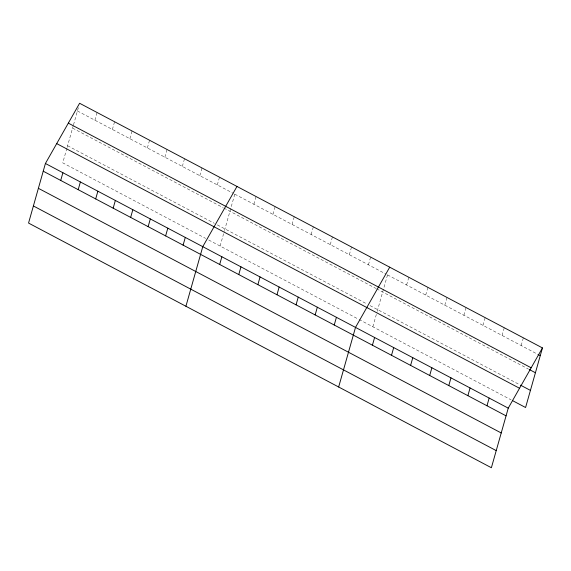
<?xml version="1.0" encoding="UTF-8"?>
<svg xmlns="http://www.w3.org/2000/svg" width="571" height="571" viewBox="0 0 571 571"><rect width="100%" height="100%" fill="white"/><g stroke="black" fill="none" stroke-linecap="round" stroke-linejoin="round"><path stroke-width="0.43" stroke-dasharray="2.85 2.14" d="M66.9 148.182L62.753 162.856L205.667 238.407M67.135 147.368L73.281 125.649M73.509 124.835L78.641 106.691M94.914 120.217L97.099 112.508M112.401 129.46L114.585 121.744M129.888 138.703L132.065 130.987M147.368 147.946L149.552 140.23M164.855 157.189L167.039 149.474M182.342 166.432L184.526 158.717M199.829 175.675L202.006 167.96M217.308 184.918L219.492 177.203M220.113 246.044L224.267 231.369M224.496 230.548L235.281 192.441M253.888 204.254L256.072 196.538M272.981 214.339L275.165 206.631M292.074 224.432L294.258 216.723M311.166 234.524L313.343 226.815M330.259 244.616L332.436 236.908M349.345 254.709L351.529 247M368.438 264.801L370.622 257.093M372.849 326.783L377.003 312.101M377.231 311.288L388.016 273.181M406.623 284.986L408.807 277.278M425.716 295.079L427.9 287.37M444.809 305.171L446.993 297.462M463.902 315.263L466.079 307.555M482.995 325.356L485.172 317.647M502.08 335.448L504.264 327.74M521.173 345.541L523.357 337.832M77.435 110.974L233.275 193.355M234.795 194.161L386.003 274.087M387.531 274.894L537.211 354.02M72.588 128.097L223.111 207.666M223.868 208.065L375.811 288.384M376.575 288.79L528.546 369.123M67.592 145.733L214.318 223.297M217.358 224.903L367.003 304.008M370.058 305.621L519.738 384.747M208.708 240.013L358.338 319.11M359.102 319.51L511.074 399.85"/><path stroke-width="0.86" d="M45.416 163.484L28.55 223.075L491.388 467.735L508.247 408.144L542.45 347.925L79.612 103.265L45.416 163.484L508.247 408.144M60.719 180.436L62.896 172.727M78.198 189.679L80.383 181.971M95.685 198.922L97.869 191.214M113.172 208.165L115.356 200.457M130.659 217.408L132.836 209.693M148.139 226.651L150.323 218.936M165.626 235.894L167.81 228.179M183.113 245.137L185.297 237.422M185.918 306.263L202.776 246.665L236.979 186.446M219.685 264.473L221.869 256.757M238.778 274.565L240.962 266.85M257.871 284.658L260.055 276.942M276.964 294.75L279.148 287.035M296.056 304.843L298.24 297.127M315.149 314.935L317.333 307.219M334.242 325.02L336.419 317.312M338.653 387.002L355.512 327.404L389.715 267.185M372.42 345.205L374.605 337.497M391.513 355.298L393.697 347.589M410.606 365.39L412.79 357.682M429.699 375.482L431.883 367.774M448.792 385.575L450.976 377.866M467.885 395.667L470.069 387.959M486.977 405.76L489.161 398.051M542.45 347.925L525.584 407.516L512.601 400.656M537.975 354.42L540.266 355.633M68.327 123.136L531.166 367.795M529.31 369.523L535.42 372.756M520.502 385.147L530.43 390.393M56.7 143.606L519.539 388.266M43.232 171.193L506.07 415.852M38.385 188.316L501.224 432.975M33.396 205.96L496.228 450.619"/></g></svg>
